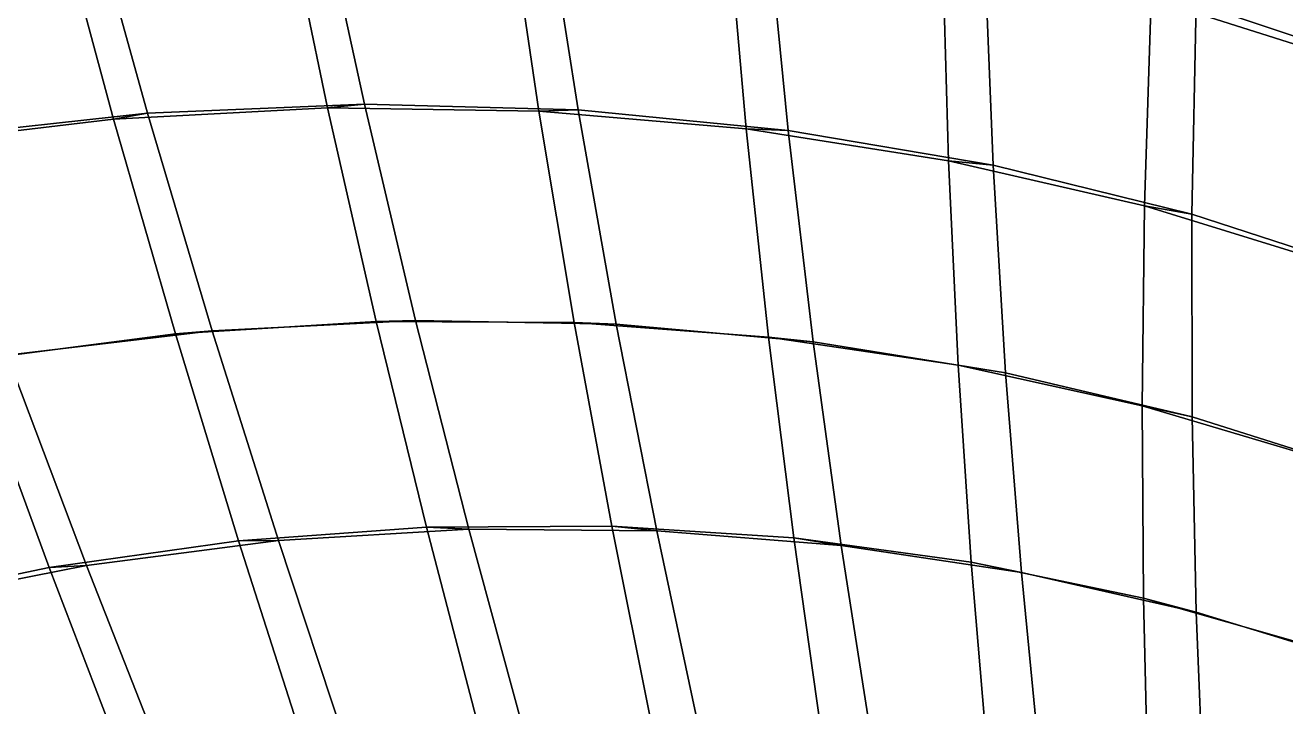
# Model space of a CAD drawing. Header units: metres. Extents: x -2184624 to 1125696, y -1900362 to 1900362.
# Drawn here: x -291223 to -54499, y 701650 to 829668 of the extents above; entities that cross this region are included whole.
import ezdxf

# ---------------------------------------------------------------- set-up
doc = ezdxf.new("R2010")
doc.units = ezdxf.units.M

msp = doc.modelspace()

# ---------------------------------------------------------------- linework, layer by layer
for points in [[(-79759.75, 834684.56, 359139.06), (-77550.23, 875132.9, 359496.16), (-37387.58, 861996.4, 343255.7), (-41987.18, 822656.8, 342572.66)], [(-71338.03, 833758.06, 380079.75), (-69568.9, 874831.5, 380615.47), (-28894.506, 860945.75, 364567.8), (-33054.727, 820979.56, 363684.53)], [(-268244.5, 813152.8, 451410.28), (-280034.03, 855571.9, 452092.2), (-236702.44, 857048.4, 438870.3), (-227535.56, 814858, 437937.4)], [(-243096.4, 855752.25, 418671.94), (-236702.44, 857048.4, 438870.3), (-227535.56, 814858, 437937.4), (-234425.84, 814139.1, 417853.22)], [(-234425.84, 814139.1, 417853.22), (-227535.56, 814858, 437937.4), (-236702.44, 857048.4, 438870.3), (-243096.4, 855752.25, 418671.94)], [(-227535.56, 814858, 437937.4), (-236702.44, 857048.4, 438870.3), (-193953.56, 855554.56, 425094.75), (-187369.89, 813766.25, 423903.06)], [(-309297.88, 808625.94, 464347.66), (-323736.84, 851099.2, 464787.56), (-280034.03, 855571.9, 452092.2), (-268244.5, 813152.8, 451410.28)], [(-274650.2, 812036.44, 431500.84), (-285932.53, 853888.4, 432080.8), (-243096.4, 855752.25, 418671.94), (-234425.84, 814139.1, 417853.22)], [(-285932.53, 853888.4, 432080.8), (-280034.03, 855571.9, 452092.2), (-268244.5, 813152.8, 451410.28), (-274650.2, 812036.44, 431500.84)], [(-274650.2, 812036.44, 431500.84), (-268244.5, 813152.8, 451410.28), (-280034.03, 855571.9, 452092.2), (-285932.53, 853888.4, 432080.8)], [(-234425.84, 814139.1, 417853.22), (-243096.4, 855752.25, 418671.94), (-200849.16, 854708.2, 404708), (-194752.33, 813505.6, 403644.25)], [(-200849.16, 854708.2, 404708), (-193953.56, 855554.56, 425094.75), (-187369.89, 813766.25, 423903.06), (-194752.33, 813505.6, 403644.25)], [(-194752.33, 813505.6, 403644.25), (-187369.89, 813766.25, 423903.06), (-193953.56, 855554.56, 425094.75), (-200849.16, 854708.2, 404708)], [(-194752.33, 813505.6, 403644.25), (-200849.16, 854708.2, 404708), (-159402.48, 850803.25, 390157.75), (-155828.3, 810180.8, 388843.75)], [(-187369.89, 813766.25, 423903.06), (-193953.56, 855554.56, 425094.75), (-152000.7, 851132.75, 410732.62), (-147947.36, 809917.7, 409275.12)], [(-315227.8, 807168.8, 444611.6), (-329147.53, 849086.44, 444960.3), (-285932.53, 853888.4, 432080.8), (-274650.2, 812036.44, 431500.84)], [(-159402.48, 850803.25, 390157.75), (-152000.7, 851132.75, 410732.62), (-147947.36, 809917.7, 409275.12), (-155828.3, 810180.8, 388843.75)], [(-155828.3, 810180.8, 388843.75), (-147947.36, 809917.7, 409275.12), (-152000.7, 851132.75, 410732.62), (-159402.48, 850803.25, 390157.75)], [(-155828.3, 810180.8, 388843.75), (-159402.48, 850803.25, 390157.75), (-118968.66, 844101.2, 374983.2), (-117853.56, 804225.2, 373415.6)], [(-147947.36, 809917.7, 409275.12), (-152000.7, 851132.75, 410732.62), (-111057.67, 843841.56, 395743.7), (-109468.95, 803367.94, 394014.84)], [(-118968.66, 844101.2, 374983.2), (-111057.67, 843841.56, 395743.7), (-109468.95, 803367.94, 394014.84), (-117853.56, 804225.2, 373415.6)], [(-117853.56, 804225.2, 373415.6), (-118968.66, 844101.2, 374983.2), (-79759.75, 834684.56, 359139.06), (-81027.64, 795719.1, 357317.25)], [(-117853.56, 804225.2, 373415.6), (-109468.95, 803367.94, 394014.84), (-111057.67, 843841.56, 395743.7), (-118968.66, 844101.2, 374983.2)], [(-109468.95, 803367.94, 394014.84), (-111057.67, 843841.56, 395743.7), (-71338.03, 833758.06, 380079.75), (-72135.36, 794192, 378076.56)], [(-79759.75, 834684.56, 359139.06), (-71338.03, 833758.06, 380079.75), (-72135.36, 794192, 378076.56), (-81027.64, 795719.1, 357317.25)], [(-81027.64, 795719.1, 357317.25), (-79759.75, 834684.56, 359139.06), (-41987.18, 822656.8, 342572.66), (-45548.61, 784762, 340499.16)], [(-81027.64, 795719.1, 357317.25), (-72135.36, 794192, 378076.56), (-71338.03, 833758.06, 380079.75), (-79759.75, 834684.56, 359139.06)], [(-79759.75, 834684.56, 359139.06), (-71338.03, 833758.06, 380079.75), (-33054.727, 820979.56, 363684.53), (-41987.18, 822656.8, 342572.66)], [(-41987.18, 822656.8, 342572.66), (-33054.727, 820979.56, 363684.53), (-71338.03, 833758.06, 380079.75), (-79759.75, 834684.56, 359139.06)], [(-72135.36, 794192, 378076.56), (-71338.03, 833758.06, 380079.75), (-33054.727, 820979.56, 363684.53), (-36145.773, 782483.4, 361406.84)], [(-274650.2, 812036.44, 431500.84), (-268244.5, 813152.8, 451410.28), (-227535.56, 814858, 437937.4), (-234425.84, 814139.1, 417853.22)], [(-234425.84, 814139.1, 417853.22), (-227535.56, 814858, 437937.4), (-268244.5, 813152.8, 451410.28), (-274650.2, 812036.44, 431500.84)], [(-256090.84, 772268.94, 449060.5), (-268244.5, 813152.8, 451410.28), (-227535.56, 814858, 437937.4), (-217905.12, 774201.25, 435393.56)], [(-234425.84, 814139.1, 417853.22), (-227535.56, 814858, 437937.4), (-217905.12, 774201.25, 435393.56), (-225317.34, 774039.25, 415424.3)], [(-225317.34, 774039.25, 415424.3), (-217905.12, 774201.25, 435393.56), (-227535.56, 814858, 437937.4), (-234425.84, 814139.1, 417853.22)], [(-234425.84, 814139.1, 417853.22), (-227535.56, 814858, 437937.4), (-187369.89, 813766.25, 423903.06), (-194752.33, 813505.6, 403644.25)], [(-194752.33, 813505.6, 403644.25), (-187369.89, 813766.25, 423903.06), (-227535.56, 814858, 437937.4), (-234425.84, 814139.1, 417853.22)], [(-217905.12, 774201.25, 435393.56), (-227535.56, 814858, 437937.4), (-187369.89, 813766.25, 423903.06), (-180223.75, 773503.6, 421159.62)], [(-315227.8, 807168.8, 444611.6), (-309297.88, 808625.94, 464347.66), (-268244.5, 813152.8, 451410.28), (-274650.2, 812036.44, 431500.84)], [(-274650.2, 812036.44, 431500.84), (-268244.5, 813152.8, 451410.28), (-309297.88, 808625.94, 464347.66), (-315227.8, 807168.8, 444611.6)], [(-301066.72, 766762.94, 442539.16), (-315227.8, 807168.8, 444611.6), (-274650.2, 812036.44, 431500.84), (-263028, 771699.8, 429252.8)], [(-294594.66, 767683.94, 462185.28), (-309297.88, 808625.94, 464347.66), (-268244.5, 813152.8, 451410.28), (-256090.84, 772268.94, 449060.5)], [(-263028, 771699.8, 429252.8), (-274650.2, 812036.44, 431500.84), (-234425.84, 814139.1, 417853.22), (-225317.34, 774039.25, 415424.3)], [(-274650.2, 812036.44, 431500.84), (-268244.5, 813152.8, 451410.28), (-256090.84, 772268.94, 449060.5), (-263028, 771699.8, 429252.8)], [(-263028, 771699.8, 429252.8), (-256090.84, 772268.94, 449060.5), (-268244.5, 813152.8, 451410.28), (-274650.2, 812036.44, 431500.84)], [(-225317.34, 774039.25, 415424.3), (-234425.84, 814139.1, 417853.22), (-194752.33, 813505.6, 403644.25), (-188119.94, 773808.1, 401030.62)], [(-194752.33, 813505.6, 403644.25), (-187369.89, 813766.25, 423903.06), (-180223.75, 773503.6, 421159.62), (-188119.94, 773808.1, 401030.62)], [(-188119.94, 773808.1, 401030.62), (-180223.75, 773503.6, 421159.62), (-187369.89, 813766.25, 423903.06), (-194752.33, 813505.6, 403644.25)], [(-194752.33, 813505.6, 403644.25), (-187369.89, 813766.25, 423903.06), (-147947.36, 809917.7, 409275.12), (-155828.3, 810180.8, 388843.75)], [(-155828.3, 810180.8, 388843.75), (-147947.36, 809917.7, 409275.12), (-187369.89, 813766.25, 423903.06), (-194752.33, 813505.6, 403644.25)], [(-188119.94, 773808.1, 401030.62), (-194752.33, 813505.6, 403644.25), (-155828.3, 810180.8, 388843.75), (-151622.22, 771049.1, 386043.1)], [(-180223.75, 773503.6, 421159.62), (-187369.89, 813766.25, 423903.06), (-147947.36, 809917.7, 409275.12), (-143234.03, 770214.5, 406327.84)], [(-155828.3, 810180.8, 388843.75), (-147947.36, 809917.7, 409275.12), (-143234.03, 770214.5, 406327.84), (-151622.22, 771049.1, 386043.1)], [(-151622.22, 771049.1, 386043.1), (-155828.3, 810180.8, 388843.75), (-117853.56, 804225.2, 373415.6), (-116011.555, 765819.94, 370427.9)], [(-151622.22, 771049.1, 386043.1), (-143234.03, 770214.5, 406327.84), (-147947.36, 809917.7, 409275.12), (-155828.3, 810180.8, 388843.75)], [(-155828.3, 810180.8, 388843.75), (-147947.36, 809917.7, 409275.12), (-109468.95, 803367.94, 394014.84), (-117853.56, 804225.2, 373415.6)], [(-117853.56, 804225.2, 373415.6), (-109468.95, 803367.94, 394014.84), (-147947.36, 809917.7, 409275.12), (-155828.3, 810180.8, 388843.75)], [(-143234.03, 770214.5, 406327.84), (-147947.36, 809917.7, 409275.12), (-109468.95, 803367.94, 394014.84), (-107124.32, 764386.7, 390861.72)], [(-117853.56, 804225.2, 373415.6), (-109468.95, 803367.94, 394014.84), (-107124.32, 764386.7, 390861.72), (-116011.555, 765819.94, 370427.9)], [(-116011.555, 765819.94, 370427.9), (-117853.56, 804225.2, 373415.6), (-81027.64, 795719.1, 357317.25), (-81474.86, 758197.44, 354145.2)], [(-116011.555, 765819.94, 370427.9), (-107124.32, 764386.7, 390861.72), (-109468.95, 803367.94, 394014.84), (-117853.56, 804225.2, 373415.6)], [(-117853.56, 804225.2, 373415.6), (-109468.95, 803367.94, 394014.84), (-72135.36, 794192, 378076.56), (-81027.64, 795719.1, 357317.25)], [(-81027.64, 795719.1, 357317.25), (-72135.36, 794192, 378076.56), (-109468.95, 803367.94, 394014.84), (-117853.56, 804225.2, 373415.6)], [(-107124.32, 764386.7, 390861.72), (-109468.95, 803367.94, 394014.84), (-72135.36, 794192, 378076.56), (-72082.266, 756092.2, 374717.88)], [(-81027.64, 795719.1, 357317.25), (-72135.36, 794192, 378076.56), (-72082.266, 756092.2, 374717.88), (-81474.86, 758197.44, 354145.2)], [(-81474.86, 758197.44, 354145.2), (-81027.64, 795719.1, 357317.25), (-45548.61, 784762, 340499.16), (-48198.562, 748276.94, 337149.5)], [(-81474.86, 758197.44, 354145.2), (-72082.266, 756092.2, 374717.88), (-72135.36, 794192, 378076.56), (-81027.64, 795719.1, 357317.25)], [(-81027.64, 795719.1, 357317.25), (-72135.36, 794192, 378076.56), (-36145.773, 782483.4, 361406.84), (-45548.61, 784762, 340499.16)], [(-45548.61, 784762, 340499.16), (-36145.773, 782483.4, 361406.84), (-72135.36, 794192, 378076.56), (-81027.64, 795719.1, 357317.25)], [(-72082.266, 756092.2, 374717.88), (-72135.36, 794192, 378076.56), (-36145.773, 782483.4, 361406.84), (-38295.086, 745420.7, 357846.7)], [(-263028, 771699.8, 429252.8), (-256090.84, 772268.94, 449060.5), (-217905.12, 774201.25, 435393.56), (-225317.34, 774039.25, 415424.3)], [(-225317.34, 774039.25, 415424.3), (-217905.12, 774201.25, 435393.56), (-256090.84, 772268.94, 449060.5), (-263028, 771699.8, 429252.8)], [(-243663.02, 732856.5, 445146.97), (-256090.84, 772268.94, 449060.5), (-217905.12, 774201.25, 435393.56), (-207907.81, 735016.44, 431343.34)], [(-225317.34, 774039.25, 415424.3), (-217905.12, 774201.25, 435393.56), (-207907.81, 735016.44, 431343.34), (-215868.6, 735393.2, 411492.66)], [(-215868.6, 735393.2, 411492.66), (-207907.81, 735016.44, 431343.34), (-217905.12, 774201.25, 435393.56), (-225317.34, 774039.25, 415424.3)], [(-225317.34, 774039.25, 415424.3), (-217905.12, 774201.25, 435393.56), (-180223.75, 773503.6, 421159.62), (-188119.94, 773808.1, 401030.62)], [(-188119.94, 773808.1, 401030.62), (-180223.75, 773503.6, 421159.62), (-217905.12, 774201.25, 435393.56), (-225317.34, 774039.25, 415424.3)], [(-207907.81, 735016.44, 431343.34), (-217905.12, 774201.25, 435393.56), (-180223.75, 773503.6, 421159.62), (-172618.2, 734708.3, 416969.66)], [(-301066.72, 766762.94, 442539.16), (-294594.66, 767683.94, 462185.28), (-256090.84, 772268.94, 449060.5), (-263028, 771699.8, 429252.8)], [(-263028, 771699.8, 429252.8), (-256090.84, 772268.94, 449060.5), (-294594.66, 767683.94, 462185.28), (-301066.72, 766762.94, 442539.16)], [(-279710.1, 728206.94, 458404.44), (-294594.66, 767683.94, 462185.28), (-256090.84, 772268.94, 449060.5), (-243663.02, 732856.5, 445146.97)], [(-251157.2, 732816.75, 425443.53), (-263028, 771699.8, 429252.8), (-225317.34, 774039.25, 415424.3), (-215868.6, 735393.2, 411492.66)], [(-263028, 771699.8, 429252.8), (-256090.84, 772268.94, 449060.5), (-243663.02, 732856.5, 445146.97), (-251157.2, 732816.75, 425443.53)], [(-251157.2, 732816.75, 425443.53), (-243663.02, 732856.5, 445146.97), (-256090.84, 772268.94, 449060.5), (-263028, 771699.8, 429252.8)], [(-215868.6, 735393.2, 411492.66), (-225317.34, 774039.25, 415424.3), (-188119.94, 773808.1, 401030.62), (-181055.77, 735559.06, 396975.22)], [(-188119.94, 773808.1, 401030.62), (-180223.75, 773503.6, 421159.62), (-172618.2, 734708.3, 416969.66), (-181055.77, 735559.06, 396975.22)], [(-181055.77, 735559.06, 396975.22), (-188119.94, 773808.1, 401030.62), (-151622.22, 771049.1, 386043.1), (-146893.75, 733354.56, 381864.56)], [(-181055.77, 735559.06, 396975.22), (-172618.2, 734708.3, 416969.66), (-180223.75, 773503.6, 421159.62), (-188119.94, 773808.1, 401030.62)], [(-188119.94, 773808.1, 401030.62), (-180223.75, 773503.6, 421159.62), (-143234.03, 770214.5, 406327.84), (-151622.22, 771049.1, 386043.1)], [(-151622.22, 771049.1, 386043.1), (-143234.03, 770214.5, 406327.84), (-180223.75, 773503.6, 421159.62), (-188119.94, 773808.1, 401030.62)], [(-172618.2, 734708.3, 416969.66), (-180223.75, 773503.6, 421159.62), (-143234.03, 770214.5, 406327.84), (-137969.9, 731967.94, 401996.94)], [(-286748.66, 727804.56, 438849.7), (-301066.72, 766762.94, 442539.16), (-263028, 771699.8, 429252.8), (-251157.2, 732816.75, 425443.53)], [(-151622.22, 771049.1, 386043.1), (-143234.03, 770214.5, 406327.84), (-137969.9, 731967.94, 401996.94), (-146893.75, 733354.56, 381864.56)], [(-146893.75, 733354.56, 381864.56), (-151622.22, 771049.1, 386043.1), (-116011.555, 765819.94, 370427.9), (-113557.42, 728834.9, 366128.97)], [(-146893.75, 733354.56, 381864.56), (-137969.9, 731967.94, 401996.94), (-143234.03, 770214.5, 406327.84), (-151622.22, 771049.1, 386043.1)], [(-151622.22, 771049.1, 386043.1), (-143234.03, 770214.5, 406327.84), (-107124.32, 764386.7, 390861.72), (-116011.555, 765819.94, 370427.9)], [(-116011.555, 765819.94, 370427.9), (-107124.32, 764386.7, 390861.72), (-143234.03, 770214.5, 406327.84), (-151622.22, 771049.1, 386043.1)], [(-137969.9, 731967.94, 401996.94), (-143234.03, 770214.5, 406327.84), (-107124.32, 764386.7, 390861.72), (-104138.44, 726846.1, 386390.47)], [(-315876.7, 721059.5, 471134.84), (-333231.97, 760436.75, 474788.12), (-294594.66, 767683.94, 462185.28), (-279710.1, 728206.94, 458404.44)], [(-301066.72, 766762.94, 442539.16), (-294594.66, 767683.94, 462185.28), (-279710.1, 728206.94, 458404.44), (-286748.66, 727804.56, 438849.7)], [(-286748.66, 727804.56, 438849.7), (-279710.1, 728206.94, 458404.44), (-294594.66, 767683.94, 462185.28), (-301066.72, 766762.94, 442539.16)], [(-322471.3, 720344.5, 451728.72), (-339249.84, 759215.25, 455302.12), (-301066.72, 766762.94, 442539.16), (-286748.66, 727804.56, 438849.7)], [(-116011.555, 765819.94, 370427.9), (-107124.32, 764386.7, 390861.72), (-104138.44, 726846.1, 386390.47), (-113557.42, 728834.9, 366128.97)], [(-113557.42, 728834.9, 366128.97), (-116011.555, 765819.94, 370427.9), (-81474.86, 758197.44, 354145.2), (-81222.445, 722072.7, 349732)], [(-113557.42, 728834.9, 366128.97), (-104138.44, 726846.1, 386390.47), (-107124.32, 764386.7, 390861.72), (-116011.555, 765819.94, 370427.9)], [(-116011.555, 765819.94, 370427.9), (-107124.32, 764386.7, 390861.72), (-72082.266, 756092.2, 374717.88), (-81474.86, 758197.44, 354145.2)], [(-81474.86, 758197.44, 354145.2), (-72082.266, 756092.2, 374717.88), (-107124.32, 764386.7, 390861.72), (-116011.555, 765819.94, 370427.9)], [(-104138.44, 726846.1, 386390.47), (-107124.32, 764386.7, 390861.72), (-72082.266, 756092.2, 374717.88), (-71300.01, 719410.7, 370110.2)], [(-81474.86, 758197.44, 354145.2), (-72082.266, 756092.2, 374717.88), (-71300.01, 719410.7, 370110.2), (-81222.445, 722072.7, 349732)], [(-81222.445, 722072.7, 349732), (-81474.86, 758197.44, 354145.2), (-48198.562, 748276.94, 337149.5), (-50062.805, 713159, 332632.03)], [(-81222.445, 722072.7, 349732), (-71300.01, 719410.7, 370110.2), (-72082.266, 756092.2, 374717.88), (-81474.86, 758197.44, 354145.2)], [(-81474.86, 758197.44, 354145.2), (-72082.266, 756092.2, 374717.88), (-38295.086, 745420.7, 357846.7), (-48198.562, 748276.94, 337149.5)], [(-48198.562, 748276.94, 337149.5), (-38295.086, 745420.7, 357846.7), (-72082.266, 756092.2, 374717.88), (-81474.86, 758197.44, 354145.2)], [(-71300.01, 719410.7, 370110.2), (-72082.266, 756092.2, 374717.88), (-38295.086, 745420.7, 357846.7), (-39629.047, 709747.6, 353109.9)], [(-239128.58, 695319.25, 420173.8), (-251157.2, 732816.75, 425443.53), (-215868.6, 735393.2, 411492.66), (-206176.22, 698135.2, 406159.88)], [(-251157.2, 732816.75, 425443.53), (-243663.02, 732856.5, 445146.97), (-207907.81, 735016.44, 431343.34), (-215868.6, 735393.2, 411492.66)], [(-215868.6, 735393.2, 411492.66), (-207907.81, 735016.44, 431343.34), (-243663.02, 732856.5, 445146.97), (-251157.2, 732816.75, 425443.53)], [(-231050.42, 694846, 439767.7), (-243663.02, 732856.5, 445146.97), (-207907.81, 735016.44, 431343.34), (-197639.06, 697236.8, 425885.56)], [(-206176.22, 698135.2, 406159.88), (-215868.6, 735393.2, 411492.66), (-181055.77, 735559.06, 396975.22), (-173662.77, 698695.56, 391580.5)], [(-215868.6, 735393.2, 411492.66), (-207907.81, 735016.44, 431343.34), (-172618.2, 734708.3, 416969.66), (-181055.77, 735559.06, 396975.22)], [(-181055.77, 735559.06, 396975.22), (-172618.2, 734708.3, 416969.66), (-207907.81, 735016.44, 431343.34), (-215868.6, 735393.2, 411492.66)], [(-215868.6, 735393.2, 411492.66), (-207907.81, 735016.44, 431343.34), (-197639.06, 697236.8, 425885.56), (-206176.22, 698135.2, 406159.88)], [(-206176.22, 698135.2, 406159.88), (-197639.06, 697236.8, 425885.56), (-207907.81, 735016.44, 431343.34), (-215868.6, 735393.2, 411492.66)], [(-197639.06, 697236.8, 425885.56), (-207907.81, 735016.44, 431343.34), (-172618.2, 734708.3, 416969.66), (-164655.3, 697316.2, 411432.88)], [(-181055.77, 735559.06, 396975.22), (-172618.2, 734708.3, 416969.66), (-164655.3, 697316.2, 411432.88), (-173662.77, 698695.56, 391580.5)], [(-173662.77, 698695.56, 391580.5), (-181055.77, 735559.06, 396975.22), (-146893.75, 733354.56, 381864.56), (-141751.16, 697037.94, 376410.97)], [(-173662.77, 698695.56, 391580.5), (-164655.3, 697316.2, 411432.88), (-172618.2, 734708.3, 416969.66), (-181055.77, 735559.06, 396975.22)], [(-181055.77, 735559.06, 396975.22), (-172618.2, 734708.3, 416969.66), (-137969.9, 731967.94, 401996.94), (-146893.75, 733354.56, 381864.56)], [(-146893.75, 733354.56, 381864.56), (-137969.9, 731967.94, 401996.94), (-172618.2, 734708.3, 416969.66), (-181055.77, 735559.06, 396975.22)], [(-164655.3, 697316.2, 411432.88), (-172618.2, 734708.3, 416969.66), (-137969.9, 731967.94, 401996.94), (-132262.6, 695117.7, 396382.34)], [(-286748.66, 727804.56, 438849.7), (-279710.1, 728206.94, 458404.44), (-243663.02, 732856.5, 445146.97), (-251157.2, 732816.75, 425443.53)], [(-251157.2, 732816.75, 425443.53), (-243663.02, 732856.5, 445146.97), (-279710.1, 728206.94, 458404.44), (-286748.66, 727804.56, 438849.7)], [(-272358.4, 690224.44, 433642.84), (-286748.66, 727804.56, 438849.7), (-251157.2, 732816.75, 425443.53), (-239128.58, 695319.25, 420173.8)], [(-264727.34, 690124.2, 453101.9), (-279710.1, 728206.94, 458404.44), (-243663.02, 732856.5, 445146.97), (-231050.42, 694846, 439767.7)], [(-251157.2, 732816.75, 425443.53), (-243663.02, 732856.5, 445146.97), (-231050.42, 694846, 439767.7), (-239128.58, 695319.25, 420173.8)], [(-239128.58, 695319.25, 420173.8), (-231050.42, 694846, 439767.7), (-243663.02, 732856.5, 445146.97), (-251157.2, 732816.75, 425443.53)], [(-146893.75, 733354.56, 381864.56), (-137969.9, 731967.94, 401996.94), (-132262.6, 695117.7, 396382.34), (-141751.16, 697037.94, 376410.97)], [(-141751.16, 697037.94, 376410.97), (-146893.75, 733354.56, 381864.56), (-113557.42, 728834.9, 366128.97), (-110605.336, 693214.25, 360622.53)], [(-141751.16, 697037.94, 376410.97), (-132262.6, 695117.7, 396382.34), (-137969.9, 731967.94, 401996.94), (-146893.75, 733354.56, 381864.56)], [(-146893.75, 733354.56, 381864.56), (-137969.9, 731967.94, 401996.94), (-104138.44, 726846.1, 386390.47), (-113557.42, 728834.9, 366128.97)], [(-113557.42, 728834.9, 366128.97), (-104138.44, 726846.1, 386390.47), (-137969.9, 731967.94, 401996.94), (-146893.75, 733354.56, 381864.56)], [(-132262.6, 695117.7, 396382.34), (-137969.9, 731967.94, 401996.94), (-104138.44, 726846.1, 386390.47), (-100625.23, 690689.25, 380702.1)], [(-322471.3, 720344.5, 451728.72), (-315876.7, 721059.5, 471134.84), (-279710.1, 728206.94, 458404.44), (-286748.66, 727804.56, 438849.7)], [(-286748.66, 727804.56, 438849.7), (-279710.1, 728206.94, 458404.44), (-315876.7, 721059.5, 471134.84), (-322471.3, 720344.5, 451728.72)], [(-305705.8, 682839.8, 446583.56), (-322471.3, 720344.5, 451728.72), (-286748.66, 727804.56, 438849.7), (-272358.4, 690224.44, 433642.84)], [(-298509.38, 683063.94, 465906.56), (-315876.7, 721059.5, 471134.84), (-279710.1, 728206.94, 458404.44), (-264727.34, 690124.2, 453101.9)], [(-286748.66, 727804.56, 438849.7), (-279710.1, 728206.94, 458404.44), (-264727.34, 690124.2, 453101.9), (-272358.4, 690224.44, 433642.84)], [(-272358.4, 690224.44, 433642.84), (-264727.34, 690124.2, 453101.9), (-279710.1, 728206.94, 458404.44), (-286748.66, 727804.56, 438849.7)], [(-113557.42, 728834.9, 366128.97), (-104138.44, 726846.1, 386390.47), (-100625.23, 690689.25, 380702.1), (-110605.336, 693214.25, 360622.53)], [(-110605.336, 693214.25, 360622.53), (-113557.42, 728834.9, 366128.97), (-81222.445, 722072.7, 349732), (-80389.06, 687292.75, 344181.62)], [(-110605.336, 693214.25, 360622.53), (-100625.23, 690689.25, 380702.1), (-104138.44, 726846.1, 386390.47), (-113557.42, 728834.9, 366128.97)], [(-113557.42, 728834.9, 366128.97), (-104138.44, 726846.1, 386390.47), (-71300.01, 719410.7, 370110.2), (-81222.445, 722072.7, 349732)], [(-81222.445, 722072.7, 349732), (-71300.01, 719410.7, 370110.2), (-104138.44, 726846.1, 386390.47), (-113557.42, 728834.9, 366128.97)], [(-100625.23, 690689.25, 380702.1), (-104138.44, 726846.1, 386390.47), (-71300.01, 719410.7, 370110.2), (-69907.36, 684094.4, 364354.62)], [(-81222.445, 722072.7, 349732), (-71300.01, 719410.7, 370110.2), (-69907.36, 684094.4, 364354.62), (-80389.06, 687292.75, 344181.62)], [(-80389.06, 687292.75, 344181.62), (-81222.445, 722072.7, 349732), (-50062.805, 713159, 332632.03), (-51264.566, 679359.8, 327051.03)], [(-80389.06, 687292.75, 344181.62), (-69907.36, 684094.4, 364354.62), (-71300.01, 719410.7, 370110.2), (-81222.445, 722072.7, 349732)], [(-81222.445, 722072.7, 349732), (-71300.01, 719410.7, 370110.2), (-39629.047, 709747.6, 353109.9), (-50062.805, 713159, 332632.03)], [(-50062.805, 713159, 332632.03), (-39629.047, 709747.6, 353109.9), (-71300.01, 719410.7, 370110.2), (-81222.445, 722072.7, 349732)], [(-69907.36, 684094.4, 364354.62), (-71300.01, 719410.7, 370110.2), (-39629.047, 709747.6, 353109.9), (-40271.355, 675415.2, 347298.16)]]:
    msp.add_3dface(points)

doc.saveas('drawing.dxf')
